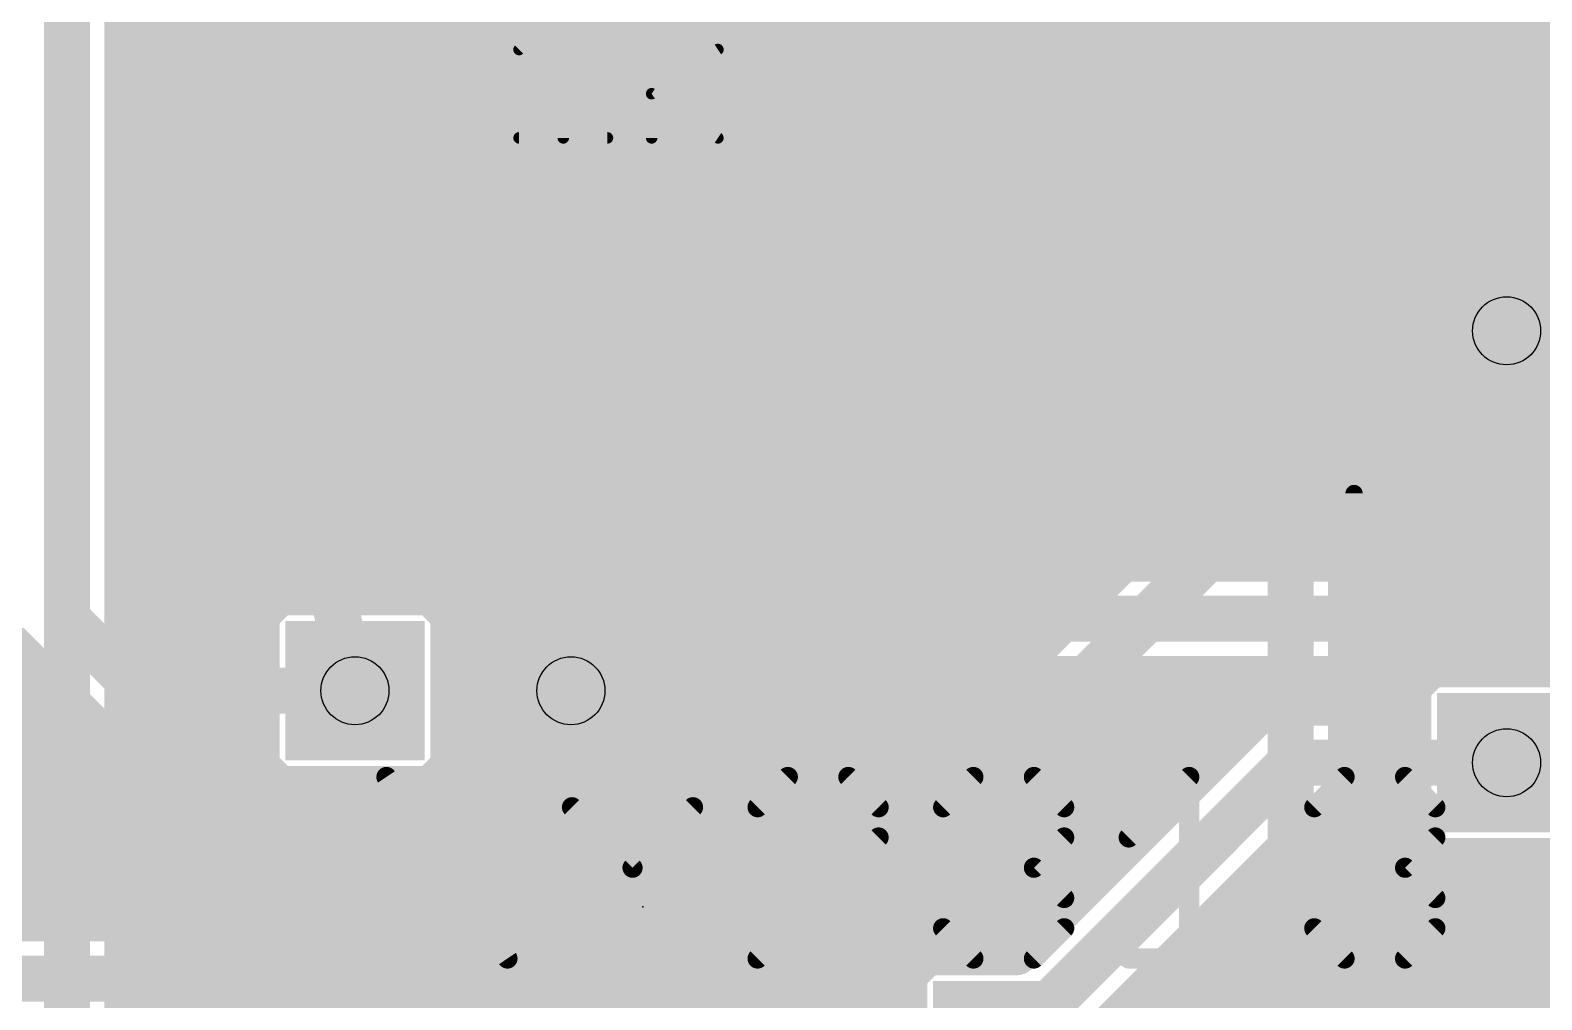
# Model space of a CAD drawing. Extents: x -4.6 to 54.3, y -4.7 to 51.3.
# Drawn here: x 6.03 to 19.36, y 15.05 to 23.61 of the extents above; entities that cross this region are included whole.
import ezdxf

# ---------------------------------------------------------------- set-up
doc = ezdxf.new("R2010")
doc.units = 0
for name, color, linetype in [('1', 22, 'CONTINUOUS'), ('16', 175, 'CONTINUOUS'), ('18', 82, 'CONTINUOUS'), ('21', 253, 'CONTINUOUS'), ('23', 7, 'CONTINUOUS'), ('27', 253, 'CONTINUOUS'), ('30', 253, 'CONTINUOUS'), ('31', 253, 'CONTINUOUS'), ('44', 253, 'CONTINUOUS')]:
    doc.layers.add(name, color=color, linetype=linetype)

# ---------------------------------------------------------------- blocks, each defined once
blk = doc.blocks.new('RECT')
blk.add_solid([(-0.5, -0.5), (0.5, -0.5), (-0.5, 0.5), (0.5, 0.5)])
blk = doc.blocks.new('SQUAREV')
blk.add_solid([(-0.5, -0.5), (0.5, -0.5), (-0.5, 0.5), (0.5, 0.5)])

msp = doc.modelspace()

# ---------------------------------------------------------------- linework, layer by layer
at = {"layer": '1', "const_width": 0.4064}
for points in [[(7.855, 25.87), (7.855, 20.9105)], [(8.655, 25.87), (8.655, 22.46)], [(6.985, 25.165), (6.985, 20.5105)], [(10.16, 25.165), (10.16, 22.225)], [(16.075, 22.5415), (13.8432, 24.7733)], [(11.665, 24.6), (11.665, 23.26)], [(12.465, 24.6), (12.465, 23.73)], [(13.265, 24.6), (15.875, 21.99)], [(10.795, 24.53), (10.795, 22.86)], [(6.35, 24.13), (6.35, 13.335)], [(14.8251, 22.1214), (13.1247, 23.8218)], [(13.2917, 23.8218), (15.3021, 21.8114)], [(12.465, 23.73), (14.605, 21.59)], [(13.3753, 23.5712), (13.5423, 23.5712)], [(15.0453, 23.5712), (20.8628, 23.5712)], [(16.9249, 23.3914), (16.6136, 23.0801)], [(19.9051, 23.3914), (16.9249, 23.3914)], [(11.665, 23.26), (13.335, 21.59)], [(13.7817, 23.1648), (13.9487, 23.1648)], [(15.4517, 23.1648), (16.6983, 23.1648)], [(16.6136, 23.0801), (16.075, 22.5415)], [(10.795, 22.86), (12.065, 21.59)], [(14.1881, 22.7584), (14.3551, 22.7584)], [(15.8581, 22.7584), (16.2919, 22.7584)], [(16.51, 22.225), (17.145, 22.86)], [(17.145, 22.86), (19.685, 22.86)], [(8.655, 22.46), (9.525, 21.59)], [(14.5945, 22.352), (14.7615, 22.352)], [(10.16, 22.225), (10.795, 21.59)], [(16.51, 19.05), (16.51, 22.225)], [(17.0414, 22.0049), (17.3651, 22.3286)], [(17.3651, 22.3286), (19.4649, 22.3286)], [(19.4649, 22.3286), (19.7886, 22.0049)], [(15.0029, 21.9436), (14.8251, 22.1214)], [(15.0009, 21.9456), (15.1679, 21.9456)], [(15.0457, 21.9436), (15.0029, 21.9436)], [(15.238, 21.7513), (15.0457, 21.9436)], [(15.875, 21.99), (15.875, 20.5105)], [(17.0414, 21.9182), (17.0414, 22.0049)], [(17.0414, 21.9456), (19.7886, 21.9456)], [(15.3021, 21.8114), (15.242, 21.7513)], [(17.5857, 21.9182), (17.0414, 21.9182)], [(17.778, 21.7259), (17.5857, 21.9182)], [(15.238, 19.2697), (15.238, 21.7513)], [(15.242, 21.7513), (15.242, 19.2697)], [(17.778, 19.2443), (17.778, 21.7259)], [(9.525, 21.59), (9.525, 20.5105)], [(10.795, 21.59), (10.795, 20.5105)], [(12.065, 21.59), (12.065, 20.5105)], [(13.335, 21.59), (13.335, 20.5105)], [(14.605, 21.59), (14.605, 20.5105)], [(15.238, 21.5392), (15.242, 21.5392)], [(17.778, 21.5392), (19.7886, 21.5392)], [(10.158, 19.2697), (10.158, 21.4755)], [(10.158, 21.4755), (10.162, 21.4715)], [(10.162, 21.4715), (10.162, 19.2697)], [(11.428, 19.2697), (11.428, 21.4755)], [(11.428, 21.4755), (11.432, 21.4715)], [(11.432, 21.4715), (11.432, 19.2697)], [(12.698, 19.2697), (12.698, 21.4755)], [(12.698, 21.4755), (12.702, 21.4715)], [(12.702, 21.4715), (12.702, 19.2697)], [(13.968, 19.2697), (13.968, 21.4755)], [(13.968, 21.4755), (13.972, 21.4715)], [(13.972, 21.4715), (13.972, 19.2697)], [(10.158, 21.1328), (10.162, 21.1328)], [(11.428, 21.1328), (11.432, 21.1328)], [(12.698, 21.1328), (12.702, 21.1328)], [(13.968, 21.1328), (13.972, 21.1328)], [(15.238, 21.1328), (15.242, 21.1328)], [(17.778, 21.1328), (19.7886, 21.1328)], [(7.855, 20.9105), (8.255, 20.5105)], [(10.158, 20.7264), (10.162, 20.7264)], [(11.428, 20.7264), (11.432, 20.7264)], [(12.698, 20.7264), (12.702, 20.7264)], [(13.968, 20.7264), (13.972, 20.7264)], [(15.238, 20.7264), (15.242, 20.7264)], [(17.778, 20.7264), (19.7886, 20.7264)], [(8.89, 17.78), (8.255, 20.5105)], [(17.145, 16.51), (17.145, 20.4851)], [(7.618, 19.2697), (7.618, 20.396)], [(7.618, 20.396), (7.622, 20.392)], [(7.622, 20.392), (7.622, 19.2697)], [(7.618, 20.32), (7.622, 20.32)], [(10.158, 20.32), (10.162, 20.32)], [(11.428, 20.32), (11.432, 20.32)], [(12.698, 20.32), (12.702, 20.32)], [(13.968, 20.32), (13.972, 20.32)], [(15.238, 20.32), (15.242, 20.32)], [(17.778, 20.32), (19.7886, 20.32)], [(7.618, 19.9136), (7.622, 19.9136)], [(10.158, 19.9136), (10.162, 19.9136)], [(11.428, 19.9136), (11.432, 19.9136)], [(12.698, 19.9136), (12.702, 19.9136)], [(13.968, 19.9136), (13.972, 19.9136)], [(15.238, 19.9136), (15.242, 19.9136)], [(17.778, 19.9136), (19.7886, 19.9136)], [(7.618, 19.5072), (7.622, 19.5072)], [(10.158, 19.5072), (10.162, 19.5072)], [(11.428, 19.5072), (11.432, 19.5072)], [(12.698, 19.5072), (12.702, 19.5072)], [(13.968, 19.5072), (13.972, 19.5072)], [(15.238, 19.5072), (15.242, 19.5072)], [(17.778, 19.5072), (19.7886, 19.5072)], [(7.4257, 19.0774), (7.618, 19.2697)], [(7.622, 19.2697), (7.8143, 19.0774)], [(9.9657, 19.0774), (10.158, 19.2697)], [(10.162, 19.2697), (10.3543, 19.0774)], [(11.2357, 19.0774), (11.428, 19.2697)], [(11.432, 19.2697), (11.6243, 19.0774)], [(12.5057, 19.0774), (12.698, 19.2697)], [(12.702, 19.2697), (12.8943, 19.0774)], [(13.7757, 19.0774), (13.968, 19.2697)], [(13.972, 19.2697), (14.1643, 19.0774)], [(15.0457, 19.0774), (15.238, 19.2697)], [(15.242, 19.2697), (15.4343, 19.0774)], [(17.6764, 19.1427), (17.778, 19.2443)], [(17.6764, 16.8384), (17.6764, 19.1427)], [(6.8814, 13.1149), (6.8814, 19.0774)], [(6.8814, 19.0774), (7.4257, 19.0774)], [(7.4491, 19.1008), (7.7909, 19.1008)], [(7.8143, 19.0774), (8.0427, 19.0774)], [(8.0427, 19.0774), (8.156, 18.5902)], [(9.2337, 18.6482), (9.1339, 19.0774)], [(9.1339, 19.0774), (9.9657, 19.0774)], [(9.9891, 19.1008), (10.3309, 19.1008)], [(10.3543, 19.0774), (11.2357, 19.0774)], [(11.2591, 19.1008), (11.6009, 19.1008)], [(11.6243, 19.0774), (12.5057, 19.0774)], [(12.5291, 19.1008), (12.8709, 19.1008)], [(15.7859, 19.0774), (12.8036, 16.0951)], [(12.8943, 19.0774), (13.7757, 19.0774)], [(13.335, 15.875), (16.51, 19.05)], [(13.7991, 19.1008), (14.1409, 19.1008)], [(14.1643, 19.0774), (15.0457, 19.0774)], [(15.0691, 19.1008), (15.4109, 19.1008)], [(15.4343, 19.0774), (15.7859, 19.0774)], [(17.6764, 19.1008), (20.1527, 19.1008)], [(6.8814, 18.6944), (8.1318, 18.6944)], [(9.2229, 18.6944), (15.4029, 18.6944)], [(9.5659, 18.6482), (9.2337, 18.6482)], [(9.7582, 18.4559), (9.5659, 18.6482)], [(17.6764, 18.6944), (20.5591, 18.6944)], [(8.156, 18.5902), (8.0218, 18.4559)], [(8.0218, 18.4559), (8.0218, 17.1041)], [(9.7582, 17.1041), (9.7582, 18.4559)], [(6.8814, 18.288), (8.0218, 18.288)], [(9.7582, 18.288), (14.9965, 18.288)], [(17.6764, 18.288), (20.9316, 18.288)], [(18.3741, 18.0132), (18.1818, 17.8209)], [(19.7259, 18.0132), (18.3741, 18.0132)], [(6.8814, 17.8816), (8.0218, 17.8816)], [(9.7582, 17.8816), (14.5901, 17.8816)], [(17.6764, 17.8816), (18.2425, 17.8816)], [(18.1818, 17.8209), (18.1818, 16.5857)], [(6.8814, 17.4752), (8.0218, 17.4752)], [(9.7582, 17.4752), (14.1837, 17.4752)], [(17.6764, 17.4752), (18.1818, 17.4752)], [(20.32, 16.51), (19.05, 17.145)], [(6.8814, 17.0688), (8.0571, 17.0688)], [(8.0218, 17.1041), (8.2141, 16.9118)], [(9.5659, 16.9118), (9.7582, 17.1041)], [(9.7229, 17.0688), (13.7773, 17.0688)], [(17.6764, 17.0688), (18.1818, 17.0688)], [(8.2141, 16.9118), (9.5659, 16.9118)], [(18.1818, 16.5857), (17.6764, 16.8384)], [(6.8814, 16.6624), (13.3709, 16.6624)], [(18.0284, 16.6624), (18.1818, 16.6624)], [(18.415, 15.875), (17.145, 16.51)], [(6.8814, 16.256), (12.9645, 16.256)], [(12.8036, 16.0951), (12.8036, 14.7755)], [(6.8814, 15.8496), (12.8036, 15.8496)], [(13.335, 11.2395), (13.335, 15.875)], [(26.67, 15.875), (18.415, 15.875)], [(6.8814, 15.4432), (12.8036, 15.4432)], [(16.51, 15.24), (15.875, 14.605)], [(24.13, 15.24), (16.51, 15.24)], [(6.8814, 15.0368), (12.8036, 15.0368)]]:
    msp.add_lwpolyline(points, dxfattribs=at)
at = {"layer": '1', "const_width": 0.2032}
for points in [[(12.5368, 23.8018, 1), (12.3932, 23.6582)], [(12.3634, 23.73, 1), (12.5666, 23.73)], [(13.3753, 23.6728, 1), (13.3753, 23.4696)], [(13.5423, 23.4696, 1), (13.5423, 23.6728)], [(15.0453, 23.6728, 1), (15.0453, 23.4696)], [(16.9249, 23.493, 1), (16.9249, 23.2898)], [(16.9967, 23.3196, 1), (16.853, 23.4632)], [(11.5634, 23.26, 1), (11.7666, 23.26)], [(11.7368, 23.3318, 1), (11.5932, 23.1882)], [(13.7817, 23.2664, 1), (13.7817, 23.0632)], [(13.9487, 23.0632, 1), (13.9487, 23.2664)], [(15.4517, 23.2664, 1), (15.4517, 23.0632)], [(16.6983, 23.0632, 1), (16.6983, 23.2664)], [(16.5418, 23.152, 1), (16.6854, 23.0083)], [(16.6854, 23.0083, 1), (16.5418, 23.152)], [(10.6934, 22.86, 1), (10.8966, 22.86)], [(10.8668, 22.9318, 1), (10.7232, 22.7882)], [(14.1881, 22.86, 1), (14.1881, 22.6568)], [(14.3551, 22.6568, 1), (14.3551, 22.86)], [(15.8581, 22.86, 1), (15.8581, 22.6568)], [(16.2919, 22.6568, 1), (16.2919, 22.86)], [(17.145, 22.9616, 1), (17.145, 22.7584)], [(17.2168, 22.7882, 1), (17.0732, 22.9318)], [(16.0032, 22.6134, 1), (16.1468, 22.4697)], [(16.0032, 22.4697, 1), (16.1468, 22.6134)], [(8.5534, 22.46, 1), (8.7566, 22.46)], [(8.7268, 22.5318, 1), (8.5832, 22.3882)], [(14.5945, 22.4536, 1), (14.5945, 22.2504)], [(14.7615, 22.2504, 1), (14.7615, 22.4536)], [(10.2318, 22.2968, 1), (10.0882, 22.1532)], [(16.6116, 22.225, 1), (16.4084, 22.225)], [(17.3651, 22.4302, 1), (17.3651, 22.227)], [(17.437, 22.2568, 1), (17.2933, 22.4004)], [(19.5367, 22.4004, 1), (19.393, 22.2568)], [(10.0584, 22.225, 1), (10.2616, 22.225)], [(14.897, 22.1932, 1), (14.7533, 22.0496)], [(14.7533, 22.0496, 1), (14.897, 22.1932)], [(16.4382, 22.2968, 1), (16.5818, 22.1532)], [(15.0009, 22.0472, 1), (15.0009, 21.844)], [(15.0029, 22.0452, 1), (15.0029, 21.842)], [(15.1176, 22.0154, 1), (14.9739, 21.8718)], [(15.0457, 21.842, 1), (15.0457, 22.0452)], [(15.1679, 21.844, 1), (15.1679, 22.0472)], [(15.9766, 21.99, 1), (15.7734, 21.99)], [(15.8032, 21.9182, 1), (15.9468, 22.0618)], [(17.143, 22.0049, 1), (16.9398, 22.0049)], [(16.9696, 22.0767, 1), (17.1132, 21.933)], [(17.0414, 22.0472, 1), (17.0414, 21.844)], [(14.9311, 21.8718, 1), (15.0748, 22.0154)], [(15.3739, 21.7396, 1), (15.2302, 21.8833)], [(17.0414, 22.0198, 1), (17.0414, 21.8166)], [(16.9398, 21.9182, 1), (17.143, 21.9182)], [(17.6576, 21.99, 1), (17.5139, 21.8464)], [(17.5857, 21.8166, 1), (17.5857, 22.0198)], [(15.3396, 21.7513, 1), (15.1364, 21.7513)], [(15.3436, 21.7513, 1), (15.1404, 21.7513)], [(15.1702, 21.8232, 1), (15.3138, 21.6795)], [(15.1662, 21.6795, 1), (15.3098, 21.8232)], [(15.2302, 21.7396, 1), (15.3739, 21.8833)], [(17.8796, 21.7259, 1), (17.6764, 21.7259)], [(17.7062, 21.6541, 1), (17.8498, 21.7978)], [(9.6266, 21.59, 1), (9.4234, 21.59)], [(9.4532, 21.5182, 1), (9.5968, 21.6618)], [(10.8966, 21.59, 1), (10.6934, 21.59)], [(10.7232, 21.5182, 1), (10.8668, 21.6618)], [(12.1666, 21.59, 1), (11.9634, 21.59)], [(11.9932, 21.5182, 1), (12.1368, 21.6618)], [(13.4366, 21.59, 1), (13.2334, 21.59)], [(13.2632, 21.5182, 1), (13.4068, 21.6618)], [(14.7066, 21.59, 1), (14.5034, 21.59)], [(14.5332, 21.5182, 1), (14.6768, 21.6618)], [(15.238, 21.6408, 1), (15.238, 21.4376)], [(15.242, 21.4376, 1), (15.242, 21.6408)], [(17.778, 21.6408, 1), (17.778, 21.4376)], [(10.2596, 21.4755, 1), (10.0564, 21.4755)], [(10.2298, 21.5473, 1), (10.0862, 21.4036)], [(10.2636, 21.4715, 1), (10.0604, 21.4715)], [(10.0902, 21.3996, 1), (10.2338, 21.5433)], [(11.5296, 21.4755, 1), (11.3264, 21.4755)], [(11.4998, 21.5473, 1), (11.3562, 21.4036)], [(11.5336, 21.4715, 1), (11.3304, 21.4715)], [(11.3602, 21.3996, 1), (11.5038, 21.5433)], [(12.7996, 21.4755, 1), (12.5964, 21.4755)], [(12.7699, 21.5473, 1), (12.6261, 21.4037)], [(12.8036, 21.4715, 1), (12.6004, 21.4715)], [(12.6301, 21.3997, 1), (12.7739, 21.5433)], [(14.0696, 21.4755, 1), (13.8664, 21.4755)], [(14.0399, 21.5473, 1), (13.8961, 21.4037)], [(14.0736, 21.4715, 1), (13.8704, 21.4715)], [(13.9001, 21.3997, 1), (14.0439, 21.5433)], [(10.158, 21.2344, 1), (10.158, 21.0312)], [(10.162, 21.0312, 1), (10.162, 21.2344)], [(11.428, 21.2344, 1), (11.428, 21.0312)], [(11.432, 21.0312, 1), (11.432, 21.2344)], [(12.698, 21.2344, 1), (12.698, 21.0312)], [(12.702, 21.0312, 1), (12.702, 21.2344)], [(13.968, 21.2344, 1), (13.968, 21.0312)], [(13.972, 21.0312, 1), (13.972, 21.2344)], [(15.238, 21.2344, 1), (15.238, 21.0312)], [(15.242, 21.0312, 1), (15.242, 21.2344)], [(17.778, 21.2344, 1), (17.778, 21.0312)], [(7.9268, 20.9823, 1), (7.7832, 20.8387)], [(7.7534, 20.9105, 1), (7.9566, 20.9105)], [(10.158, 20.828, 1), (10.158, 20.6248)], [(10.162, 20.6248, 1), (10.162, 20.828)], [(11.428, 20.828, 1), (11.428, 20.6248)], [(11.432, 20.6248, 1), (11.432, 20.828)], [(12.698, 20.828, 1), (12.698, 20.6248)], [(12.702, 20.6248, 1), (12.702, 20.828)], [(13.968, 20.828, 1), (13.968, 20.6248)], [(13.972, 20.6248, 1), (13.972, 20.828)], [(15.238, 20.828, 1), (15.238, 20.6248)], [(15.242, 20.6248, 1), (15.242, 20.828)], [(17.778, 20.828, 1), (17.778, 20.6248)], [(8.354, 20.5335, 1), (8.156, 20.4875)], [(8.1832, 20.4387, 1), (8.3268, 20.5823)], [(17.2466, 20.4851, 1), (17.0434, 20.4851)], [(6.8834, 20.5105, 1), (7.0866, 20.5105)], [(7.7196, 20.396, 1), (7.5164, 20.396)], [(7.6899, 20.4678, 1), (7.5461, 20.3242)], [(7.7236, 20.392, 1), (7.5204, 20.392)], [(7.5501, 20.3202, 1), (7.6939, 20.4638)], [(9.4234, 20.5105, 1), (9.6266, 20.5105)], [(10.6934, 20.5105, 1), (10.8966, 20.5105)], [(11.9634, 20.5105, 1), (12.1666, 20.5105)], [(13.2334, 20.5105, 1), (13.4366, 20.5105)], [(14.5034, 20.5105, 1), (14.7066, 20.5105)], [(15.7734, 20.5105, 1), (15.9766, 20.5105)], [(7.618, 20.4216, 1), (7.618, 20.2184)], [(7.622, 20.2184, 1), (7.622, 20.4216)], [(10.158, 20.4216, 1), (10.158, 20.2184)], [(10.162, 20.2184, 1), (10.162, 20.4216)], [(11.428, 20.4216, 1), (11.428, 20.2184)], [(11.432, 20.2184, 1), (11.432, 20.4216)], [(12.698, 20.4216, 1), (12.698, 20.2184)], [(12.702, 20.2184, 1), (12.702, 20.4216)], [(13.968, 20.4216, 1), (13.968, 20.2184)], [(13.972, 20.2184, 1), (13.972, 20.4216)], [(15.238, 20.4216, 1), (15.238, 20.2184)], [(15.242, 20.2184, 1), (15.242, 20.4216)], [(17.778, 20.4216, 1), (17.778, 20.2184)], [(7.618, 20.0152, 1), (7.618, 19.812)], [(7.622, 19.812, 1), (7.622, 20.0152)], [(10.158, 20.0152, 1), (10.158, 19.812)], [(10.162, 19.812, 1), (10.162, 20.0152)], [(11.428, 20.0152, 1), (11.428, 19.812)], [(11.432, 19.812, 1), (11.432, 20.0152)], [(12.698, 20.0152, 1), (12.698, 19.812)], [(12.702, 19.812, 1), (12.702, 20.0152)], [(13.968, 20.0152, 1), (13.968, 19.812)], [(13.972, 19.812, 1), (13.972, 20.0152)], [(15.238, 20.0152, 1), (15.238, 19.812)], [(15.242, 19.812, 1), (15.242, 20.0152)], [(17.778, 20.0152, 1), (17.778, 19.812)], [(7.618, 19.6088, 1), (7.618, 19.4056)], [(7.622, 19.4056, 1), (7.622, 19.6088)], [(10.158, 19.6088, 1), (10.158, 19.4056)], [(10.162, 19.4056, 1), (10.162, 19.6088)], [(11.428, 19.6088, 1), (11.428, 19.4056)], [(11.432, 19.4056, 1), (11.432, 19.6088)], [(12.698, 19.6088, 1), (12.698, 19.4056)], [(12.702, 19.4056, 1), (12.702, 19.6088)], [(13.968, 19.6088, 1), (13.968, 19.4056)], [(13.972, 19.4056, 1), (13.972, 19.6088)], [(15.238, 19.6088, 1), (15.238, 19.4056)], [(15.242, 19.4056, 1), (15.242, 19.6088)], [(17.778, 19.6088, 1), (17.778, 19.4056)], [(7.6938, 19.3415, 1), (7.5502, 19.1978)], [(7.6898, 19.1978, 1), (7.5462, 19.3415)], [(10.2338, 19.3415, 1), (10.0902, 19.1978)], [(10.2298, 19.1978, 1), (10.0862, 19.3415)], [(11.5038, 19.3415, 1), (11.3602, 19.1978)], [(11.4998, 19.1978, 1), (11.3562, 19.3415)], [(12.7738, 19.3415, 1), (12.6302, 19.1978)], [(12.7698, 19.1978, 1), (12.6262, 19.3415)], [(14.0438, 19.3415, 1), (13.9002, 19.1978)], [(14.0398, 19.1978, 1), (13.8962, 19.3415)], [(15.3138, 19.3415, 1), (15.1702, 19.1978)], [(15.3098, 19.1978, 1), (15.1662, 19.3415)], [(7.5164, 19.2697, 1), (7.7196, 19.2697)], [(7.5204, 19.2697, 1), (7.7236, 19.2697)], [(10.0564, 19.2697, 1), (10.2596, 19.2697)], [(10.0604, 19.2697, 1), (10.2636, 19.2697)], [(11.3264, 19.2697, 1), (11.5296, 19.2697)], [(11.3304, 19.2697, 1), (11.5336, 19.2697)], [(12.5964, 19.2697, 1), (12.7996, 19.2697)], [(12.6004, 19.2697, 1), (12.8036, 19.2697)], [(13.8664, 19.2697, 1), (14.0696, 19.2697)], [(13.8704, 19.2697, 1), (14.0736, 19.2697)], [(15.1364, 19.2697, 1), (15.3396, 19.2697)], [(15.1404, 19.2697, 1), (15.3436, 19.2697)], [(17.778, 19.1427, 1), (17.5748, 19.1427)], [(17.6764, 19.2443, 1), (17.8796, 19.2443)], [(17.8498, 19.1724, 1), (17.7062, 19.3161)], [(6.983, 19.0774, 1), (6.7798, 19.0774)], [(6.8814, 19.179, 1), (6.8814, 18.9758)], [(7.3539, 19.1492, 1), (7.4976, 19.0056)], [(7.4491, 19.2024, 1), (7.4491, 18.9992)], [(7.4257, 18.9758, 1), (7.4257, 19.179)], [(7.8143, 19.179, 1), (7.8143, 18.9758)], [(7.7424, 19.0056, 1), (7.8861, 19.1492)], [(7.7909, 18.9992, 1), (7.7909, 19.2024)], [(8.1417, 19.1004, 1), (7.9437, 19.0544)], [(8.0427, 18.9758, 1), (8.0427, 19.179)], [(9.2328, 19.1004, 1), (9.0349, 19.0544)], [(9.1339, 19.179, 1), (9.1339, 18.9758)], [(9.8939, 19.1492, 1), (10.0376, 19.0056)], [(9.9891, 19.2024, 1), (9.9891, 18.9992)], [(9.9657, 18.9758, 1), (9.9657, 19.179)], [(10.3543, 19.179, 1), (10.3543, 18.9758)], [(10.2824, 19.0056, 1), (10.4261, 19.1492)], [(10.3309, 18.9992, 1), (10.3309, 19.2024)], [(11.1639, 19.1492, 1), (11.3076, 19.0056)], [(11.2591, 19.2024, 1), (11.2591, 18.9992)], [(11.2357, 18.9758, 1), (11.2357, 19.179)], [(11.6243, 19.179, 1), (11.6243, 18.9758)], [(11.5524, 19.0056, 1), (11.6961, 19.1492)], [(11.6009, 18.9992, 1), (11.6009, 19.2024)], [(12.4339, 19.1492, 1), (12.5776, 19.0056)], [(12.5291, 19.2024, 1), (12.5291, 18.9992)], [(12.5057, 18.9758, 1), (12.5057, 19.179)], [(12.8943, 19.179, 1), (12.8943, 18.9758)], [(12.8224, 19.0056, 1), (12.9661, 19.1492)], [(12.8709, 18.9992, 1), (12.8709, 19.2024)], [(13.7039, 19.1492, 1), (13.8476, 19.0056)], [(13.7991, 19.2024, 1), (13.7991, 18.9992)], [(13.7757, 18.9758, 1), (13.7757, 19.179)], [(14.1643, 19.179, 1), (14.1643, 18.9758)], [(14.0924, 19.0056, 1), (14.2361, 19.1492)], [(14.1409, 18.9992, 1), (14.1409, 19.2024)], [(14.9739, 19.1492, 1), (15.1176, 19.0056)], [(15.0691, 19.2024, 1), (15.0691, 18.9992)], [(15.0457, 18.9758, 1), (15.0457, 19.179)], [(15.4343, 19.179, 1), (15.4343, 18.9758)], [(15.3624, 19.0056, 1), (15.5061, 19.1492)], [(15.4109, 18.9992, 1), (15.4109, 19.2024)], [(15.8577, 19.0056, 1), (15.714, 19.1492)], [(15.7859, 18.9758, 1), (15.7859, 19.179)], [(16.5818, 18.9782, 1), (16.4382, 19.1218)], [(17.6046, 19.2145, 1), (17.7482, 19.0708)], [(17.6764, 19.2024, 1), (17.6764, 18.9992)], [(16.4084, 19.05, 1), (16.6116, 19.05)], [(6.8814, 18.796, 1), (6.8814, 18.5928)], [(8.1318, 18.5928, 1), (8.1318, 18.796)], [(9.2229, 18.796, 1), (9.2229, 18.5928)], [(9.2337, 18.7498, 1), (9.2337, 18.5466)], [(9.6378, 18.72, 1), (9.4941, 18.5764)], [(9.5659, 18.5466, 1), (9.5659, 18.7498)], [(15.4029, 18.5928, 1), (15.4029, 18.796)], [(17.6764, 18.796, 1), (17.6764, 18.5928)], [(8.0571, 18.5671, 1), (8.255, 18.6132)], [(8.2279, 18.5183, 1), (8.0842, 18.662)], [(9.1347, 18.6252, 1), (9.3326, 18.6712)], [(8.1234, 18.4559, 1), (7.9202, 18.4559)], [(7.95, 18.5278, 1), (8.0936, 18.3841)], [(9.8598, 18.4559, 1), (9.6566, 18.4559)], [(9.6864, 18.3841, 1), (9.83, 18.5278)], [(6.8814, 18.3896, 1), (6.8814, 18.1864)], [(8.0218, 18.1864, 1), (8.0218, 18.3896)], [(9.7582, 18.3896, 1), (9.7582, 18.1864)], [(14.9965, 18.1864, 1), (14.9965, 18.3896)], [(17.6764, 18.3896, 1), (17.6764, 18.1864)], [(18.3741, 18.1148, 1), (18.3741, 17.9116)], [(18.4459, 17.9414, 1), (18.3022, 18.085)], [(6.8814, 17.9832, 1), (6.8814, 17.78)], [(8.0218, 17.78, 1), (8.0218, 17.9832)], [(9.7582, 17.9832, 1), (9.7582, 17.78)], [(14.5901, 17.78, 1), (14.5901, 17.9832)], [(17.6764, 17.9832, 1), (17.6764, 17.78)], [(18.2834, 17.8209, 1), (18.0802, 17.8209)], [(18.2425, 17.78, 1), (18.2425, 17.9832)], [(8.791, 17.757, 1), (8.989, 17.803)], [(18.11, 17.8928, 1), (18.2536, 17.7491)], [(6.8814, 17.5768, 1), (6.8814, 17.3736)], [(8.0218, 17.3736, 1), (8.0218, 17.5768)], [(9.7582, 17.5768, 1), (9.7582, 17.3736)], [(14.1837, 17.3736, 1), (14.1837, 17.5768)], [(17.6764, 17.5768, 1), (17.6764, 17.3736)], [(18.1818, 17.3736, 1), (18.1818, 17.5768)], [(19.0954, 17.2359, 1), (19.0046, 17.0541)], [(6.8814, 17.1704, 1), (6.8814, 16.9672)], [(8.0936, 17.1759, 1), (7.95, 17.0322)], [(7.9202, 17.1041, 1), (8.1234, 17.1041)], [(8.0571, 16.9672, 1), (8.0571, 17.1704)], [(9.7229, 17.1704, 1), (9.7229, 16.9672)], [(9.6566, 17.1041, 1), (9.8598, 17.1041)], [(9.83, 17.0322, 1), (9.6864, 17.1759)], [(13.7773, 16.9672, 1), (13.7773, 17.1704)], [(17.6764, 17.1704, 1), (17.6764, 16.9672)], [(18.1818, 16.9672, 1), (18.1818, 17.1704)], [(8.2141, 17.0134, 1), (8.2141, 16.8102)], [(8.1422, 16.84, 1), (8.2859, 16.9836)], [(9.4941, 16.9836, 1), (9.6378, 16.84)], [(9.5659, 16.8102, 1), (9.5659, 17.0134)], [(17.7218, 16.9293, 1), (17.631, 16.7475)], [(17.5748, 16.8384, 1), (17.778, 16.8384)], [(6.8814, 16.764, 1), (6.8814, 16.5608)], [(13.3709, 16.5608, 1), (13.3709, 16.764)], [(18.0284, 16.764, 1), (18.0284, 16.5608)], [(18.1818, 16.5608, 1), (18.1818, 16.764)], [(17.1904, 16.6009, 1), (17.0996, 16.4191)], [(18.0802, 16.5857, 1), (18.2834, 16.5857)], [(18.1364, 16.4948, 1), (18.2272, 16.6766)], [(17.0434, 16.51, 1), (17.2466, 16.51)], [(6.8814, 16.3576, 1), (6.8814, 16.1544)], [(12.9645, 16.1544, 1), (12.9645, 16.3576)], [(12.9052, 16.0951, 1), (12.702, 16.0951)], [(12.7318, 16.167, 1), (12.8754, 16.0233)], [(6.8814, 15.9512, 1), (6.8814, 15.748)], [(12.8036, 15.748, 1), (12.8036, 15.9512)], [(13.4366, 15.875, 1), (13.2334, 15.875)], [(13.2632, 15.9468, 1), (13.4068, 15.8032)], [(18.415, 15.9766, 1), (18.415, 15.7734)], [(18.3696, 15.7841, 1), (18.4604, 15.9659)], [(6.8814, 15.5448, 1), (6.8814, 15.3416)], [(12.8036, 15.3416, 1), (12.8036, 15.5448)], [(16.51, 15.3416, 1), (16.51, 15.1384)], [(16.5818, 15.1682, 1), (16.4382, 15.3118)], [(6.8814, 15.1384, 1), (6.8814, 14.9352)], [(12.8036, 14.9352, 1), (12.8036, 15.1384)]]:
    msp.add_lwpolyline(points, format="xyb", dxfattribs=at)
at = {"layer": '16', "const_width": 0.4064}
for points in [[(6.35, 36.195), (6.35, 18.415)], [(6.8814, 18.6351), (6.8814, 35.3268)], [(6.8814, 23.5712), (36.2986, 23.5712)], [(6.8814, 23.1648), (36.2986, 23.1648)], [(6.8814, 22.7584), (36.2986, 22.7584)], [(6.8814, 22.352), (36.2986, 22.352)], [(6.8814, 21.9456), (36.2986, 21.9456)], [(6.8814, 21.5392), (20.7218, 21.5392)], [(6.8814, 21.1328), (20.7218, 21.1328)], [(6.8814, 20.7264), (20.7218, 20.7264)], [(6.8814, 20.32), (20.7218, 20.32)], [(6.8814, 19.9136), (21.8799, 19.9136)], [(6.8814, 19.5072), (32.7868, 19.5072)], [(6.8814, 19.1008), (32.7868, 19.1008)], [(13.7499, 18.9464), (13.4386, 18.6351)], [(32.8495, 18.9464), (13.7499, 18.9464)], [(6.8814, 18.6944), (13.4979, 18.6944)], [(7.2051, 18.3114), (6.8814, 18.6351)], [(8.2141, 18.6482), (8.0218, 18.4559)], [(9.5659, 18.6482), (8.2141, 18.6482)], [(9.7582, 18.4559), (9.5659, 18.6482)], [(13.4386, 18.6351), (10.5749, 15.7714)], [(6.35, 18.415), (6.985, 17.78)], [(8.0218, 18.4559), (8.0218, 18.3114)], [(9.7582, 17.1041), (9.7582, 18.4559)], [(10.795, 15.24), (13.97, 18.415)], [(13.97, 18.415), (37.465, 18.415)], [(8.0218, 18.3114), (7.2051, 18.3114)], [(9.7582, 18.288), (13.0915, 18.288)], [(5.8186, 18.1949), (6.4536, 17.5599)], [(3.7064, 17.8816), (6.1319, 17.8816)], [(9.7582, 17.8816), (12.6851, 17.8816)], [(11.0151, 14.7086), (14.1901, 17.8836)], [(14.1881, 17.8816), (18.2425, 17.8816)], [(14.1901, 17.8836), (18.2445, 17.8836)], [(18.2445, 17.8836), (18.1818, 17.8209)], [(18.1818, 17.8209), (18.1818, 17.6764)], [(6.985, 17.78), (8.89, 17.78)], [(16.9249, 17.6764), (14.7217, 15.4732)], [(18.1818, 17.6764), (16.9249, 17.6764)], [(6.4536, 17.5599), (6.7649, 17.2486)], [(3.7064, 17.4752), (6.5383, 17.4752)], [(9.7582, 17.4752), (12.2787, 17.4752)], [(13.7817, 17.4752), (16.7237, 17.4752)], [(6.7649, 17.2486), (8.0218, 17.2486)], [(8.0218, 17.2486), (8.0218, 17.1041)], [(17.145, 17.145), (14.605, 14.605)], [(19.05, 17.145), (17.145, 17.145)], [(3.7064, 17.0688), (8.0571, 17.0688)], [(8.0218, 17.1041), (8.2141, 16.9118)], [(9.5659, 16.9118), (9.7582, 17.1041)], [(9.7229, 17.0688), (11.8723, 17.0688)], [(13.3753, 17.0688), (16.3173, 17.0688)], [(8.2141, 16.9118), (9.5659, 16.9118)], [(3.7741, 16.6624), (11.4659, 16.6624)], [(12.9689, 16.6624), (15.9109, 16.6624)], [(15.4732, 14.7217), (17.3651, 16.6136)], [(17.3651, 16.6136), (18.1818, 16.6136)], [(18.1818, 16.6136), (18.1818, 16.4691)], [(18.1818, 16.4691), (18.3741, 16.2768)], [(4.1805, 16.256), (11.0595, 16.256)], [(12.5625, 16.256), (15.5045, 16.256)], [(17.0075, 16.256), (40.7436, 16.256)], [(18.3741, 16.2768), (19.7259, 16.2768)], [(4.5869, 15.8496), (10.6531, 15.8496)], [(12.1561, 15.8496), (15.0981, 15.8496)], [(16.6011, 15.8496), (40.7436, 15.8496)], [(10.5749, 15.7714), (4.6651, 15.7714)], [(11.7497, 15.4432), (13.8991, 15.4432)], [(13.9291, 15.4732), (13.7368, 15.2809)], [(14.7217, 15.4732), (13.9291, 15.4732)], [(16.1947, 15.4432), (40.7436, 15.4432)], [(13.7368, 15.2809), (13.7368, 13.9291)], [(4.445, 15.24), (10.795, 15.24)], [(11.3433, 15.0368), (13.7368, 15.0368)], [(15.7883, 15.0368), (40.7436, 15.0368)]]:
    msp.add_lwpolyline(points, dxfattribs=at)
at = {"layer": '16', "const_width": 0.2032}
for points in [[(6.8814, 23.6728, 1), (6.8814, 23.4696)], [(6.8814, 23.2664, 1), (6.8814, 23.0632)], [(6.8814, 22.86, 1), (6.8814, 22.6568)], [(6.8814, 22.4536, 1), (6.8814, 22.2504)], [(6.8814, 22.0472, 1), (6.8814, 21.844)], [(6.8814, 21.6408, 1), (6.8814, 21.4376)], [(6.8814, 21.2344, 1), (6.8814, 21.0312)], [(6.8814, 20.828, 1), (6.8814, 20.6248)], [(6.8814, 20.4216, 1), (6.8814, 20.2184)], [(6.8814, 20.0152, 1), (6.8814, 19.812)], [(6.8814, 19.6088, 1), (6.8814, 19.4056)], [(6.8814, 19.2024, 1), (6.8814, 18.9992)], [(13.7499, 19.048, 1), (13.7499, 18.8448)], [(13.8217, 18.8746, 1), (13.678, 19.0182)], [(6.8814, 18.796, 1), (6.8814, 18.5928)], [(6.9532, 18.707, 1), (6.8096, 18.5633)], [(8.2141, 18.7498, 1), (8.2141, 18.5466)], [(8.2859, 18.5764, 1), (8.1422, 18.72)], [(9.6378, 18.72, 1), (9.4941, 18.5764)], [(9.5659, 18.5466, 1), (9.5659, 18.7498)], [(13.3668, 18.707, 1), (13.5104, 18.5633)], [(13.5104, 18.5633, 1), (13.3668, 18.707)], [(13.4979, 18.5928, 1), (13.4979, 18.796)], [(6.7798, 18.6351, 1), (6.983, 18.6351)], [(6.4218, 18.4868, 1), (6.2782, 18.3432)], [(8.1234, 18.4559, 1), (7.9202, 18.4559)], [(7.95, 18.5278, 1), (8.0936, 18.3841)], [(9.8598, 18.4559, 1), (9.6566, 18.4559)], [(9.6864, 18.3841, 1), (9.83, 18.5278)], [(13.97, 18.5166, 1), (13.97, 18.3134)], [(14.0418, 18.3432, 1), (13.8982, 18.4868)], [(6.2484, 18.415, 1), (6.4516, 18.415)], [(7.2051, 18.413, 1), (7.2051, 18.2098)], [(7.1333, 18.2396, 1), (7.277, 18.3832)], [(7.9202, 18.3114, 1), (8.1234, 18.3114)], [(8.0218, 18.2098, 1), (8.0218, 18.413)], [(9.7582, 18.3896, 1), (9.7582, 18.1864)], [(13.0915, 18.1864, 1), (13.0915, 18.3896)], [(6.1319, 17.78, 1), (6.1319, 17.9832)], [(9.7582, 17.9832, 1), (9.7582, 17.78)], [(12.6851, 17.78, 1), (12.6851, 17.9832)], [(14.1881, 17.9832, 1), (14.1881, 17.78)], [(14.1901, 17.9852, 1), (14.1901, 17.782)], [(14.262, 17.8118, 1), (14.1183, 17.9554)], [(18.2834, 17.8209, 1), (18.0802, 17.8209)], [(18.3163, 17.8118, 1), (18.1726, 17.9554)], [(18.2425, 17.78, 1), (18.2425, 17.9832)], [(18.2445, 17.782, 1), (18.2445, 17.9852)], [(6.985, 17.8816, 1), (6.985, 17.6784)], [(6.9132, 17.7082, 1), (7.0568, 17.8518)], [(8.89, 17.6784, 1), (8.89, 17.8816)], [(16.9249, 17.778, 1), (16.9249, 17.5748)], [(16.9967, 17.6046, 1), (16.853, 17.7482)], [(18.11, 17.8928, 1), (18.2536, 17.7491)], [(18.1818, 17.5748, 1), (18.1818, 17.778)], [(6.5254, 17.6317, 1), (6.3818, 17.488)], [(18.0802, 17.6764, 1), (18.2834, 17.6764)], [(6.3818, 17.488, 1), (6.5254, 17.6317)], [(6.5383, 17.3736, 1), (6.5383, 17.5768)], [(9.7582, 17.5768, 1), (9.7582, 17.3736)], [(12.2787, 17.3736, 1), (12.2787, 17.5768)], [(13.7817, 17.5768, 1), (13.7817, 17.3736)], [(16.7237, 17.3736, 1), (16.7237, 17.5768)], [(6.7649, 17.3502, 1), (6.7649, 17.147)], [(6.693, 17.1768, 1), (6.8367, 17.3204)], [(8.1234, 17.2486, 1), (7.9202, 17.2486)], [(8.0218, 17.147, 1), (8.0218, 17.3502)], [(17.145, 17.2466, 1), (17.145, 17.0434)], [(17.2168, 17.0732, 1), (17.0732, 17.2168)], [(19.05, 17.0434, 1), (19.05, 17.2466)], [(8.0936, 17.1759, 1), (7.95, 17.0322)], [(7.9202, 17.1041, 1), (8.1234, 17.1041)], [(8.0571, 16.9672, 1), (8.0571, 17.1704)], [(9.7229, 17.1704, 1), (9.7229, 16.9672)], [(9.6566, 17.1041, 1), (9.8598, 17.1041)], [(9.83, 17.0322, 1), (9.6864, 17.1759)], [(11.8723, 16.9672, 1), (11.8723, 17.1704)], [(13.3753, 17.1704, 1), (13.3753, 16.9672)], [(16.3173, 16.9672, 1), (16.3173, 17.1704)], [(8.2141, 17.0134, 1), (8.2141, 16.8102)], [(8.1422, 16.84, 1), (8.2859, 16.9836)], [(9.4941, 16.9836, 1), (9.6378, 16.84)], [(9.5659, 16.8102, 1), (9.5659, 17.0134)], [(11.4659, 16.5608, 1), (11.4659, 16.764)], [(12.9689, 16.764, 1), (12.9689, 16.5608)], [(15.9109, 16.5608, 1), (15.9109, 16.764)], [(17.3651, 16.7152, 1), (17.3651, 16.512)], [(17.437, 16.5418, 1), (17.2933, 16.6854)], [(18.2834, 16.6136, 1), (18.0802, 16.6136)], [(18.1818, 16.512, 1), (18.1818, 16.7152)], [(18.2536, 16.5409, 1), (18.11, 16.3972)], [(18.0802, 16.4691, 1), (18.2834, 16.4691)], [(11.0595, 16.1544, 1), (11.0595, 16.3576)], [(12.5625, 16.3576, 1), (12.5625, 16.1544)], [(15.5045, 16.1544, 1), (15.5045, 16.3576)], [(17.0075, 16.3576, 1), (17.0075, 16.1544)], [(18.3741, 16.3784, 1), (18.3741, 16.1752)], [(18.3022, 16.205, 1), (18.4459, 16.3486)], [(10.6531, 15.748, 1), (10.6531, 15.9512)], [(12.1561, 15.9512, 1), (12.1561, 15.748)], [(15.0981, 15.748, 1), (15.0981, 15.9512)], [(16.6011, 15.9512, 1), (16.6011, 15.748)], [(10.503, 15.8432, 1), (10.6467, 15.6996)], [(10.5749, 15.6698, 1), (10.5749, 15.873)], [(11.7497, 15.5448, 1), (11.7497, 15.3416)], [(13.9291, 15.5748, 1), (13.9291, 15.3716)], [(14.0009, 15.4014, 1), (13.8572, 15.545)], [(13.8991, 15.3416, 1), (13.8991, 15.5448)], [(14.6498, 15.545, 1), (14.7935, 15.4014)], [(14.7217, 15.3716, 1), (14.7217, 15.5748)], [(16.1947, 15.5448, 1), (16.1947, 15.3416)], [(13.8384, 15.2809, 1), (13.6352, 15.2809)], [(10.7232, 15.3118, 1), (10.8668, 15.1682)], [(10.795, 15.1384, 1), (10.795, 15.3416)], [(13.665, 15.3528, 1), (13.8086, 15.2091)], [(11.3433, 15.1384, 1), (11.3433, 14.9352)], [(13.7368, 14.9352, 1), (13.7368, 15.1384)], [(15.7883, 15.1384, 1), (15.7883, 14.9352)]]:
    msp.add_lwpolyline(points, format="xyb", dxfattribs=at)
at = {"layer": '21', "const_width": 0.1524}
msp.add_lwpolyline([(17.704, 12.179), (17.704, 19.52)], dxfattribs=at)
at = {"layer": '21', "const_width": 0.0762}
msp.add_lwpolyline([(17.7421, 19.52, 1), (17.6659, 19.52)], format="xyb", dxfattribs=at)
at = {"layer": '23'}
msp.add_point((11.43, 15.875), dxfattribs=at)
at = {"layer": '27'}
for points, const_width in [([(10.3378, 23.4364), (10.7276, 23.8262)], 0.1016), ([(10.7276, 23.8262), (10.7276, 22.6568)], 0.1016), ([(11.5072, 22.6568), (11.5072, 23.8262)], 0.1016), ([(11.5072, 23.0466), (12.0919, 23.4364)], 0.1016), ([(12.0919, 22.6568), (11.5072, 23.0466)], 0.1016), ([(10.3378, 22.6568), (11.1174, 22.6568)], 0.1016), ([(6.4389, 17.0194), (7.5066, 17.0194)], 0.1778), ([(6.9728, 15.4178), (6.9728, 17.0194)], 0.1778), ([(8.0761, 17.0194), (8.6099, 17.0194)], 0.1778), ([(8.343, 15.4178), (8.343, 17.0194)], 0.1778), ([(9.1675, 15.4178), (9.1675, 17.0194)], 0.1778), ([(9.1675, 17.0194), (10.2352, 15.4178)], 0.1778), ([(10.2352, 15.4178), (10.2352, 17.0194)], 0.1778), ([(10.8047, 17.0194), (10.8047, 16.7524)], 0.1778), ([(11.8724, 16.7524), (11.8724, 17.0194)], 0.1778), ([(12.7087, 17.0194), (12.4418, 16.7524)], 0.1778), ([(13.2426, 17.0194), (12.7087, 17.0194)], 0.1778), ([(13.5095, 16.7524), (13.2426, 17.0194)], 0.1778), ([(14.079, 16.7524), (14.3459, 17.0194)], 0.1778), ([(14.3459, 17.0194), (14.8797, 17.0194)], 0.1778), ([(14.8797, 17.0194), (15.1467, 16.7524)], 0.1778), ([(15.7161, 16.4855), (16.25, 17.0194)], 0.1778), ([(16.25, 17.0194), (16.25, 15.4178)], 0.1778), ([(17.3533, 16.7524), (17.6202, 17.0194)], 0.1778), ([(17.6202, 17.0194), (18.1541, 17.0194)], 0.1778), ([(18.1541, 17.0194), (18.421, 16.7524)], 0.1778), ([(10.8047, 16.7524), (11.3385, 16.2186)], 0.1778), ([(11.3385, 16.2186), (11.8724, 16.7524)], 0.1778), ([(13.5095, 16.4855), (13.5095, 16.7524)], 0.1778), ([(15.1467, 16.7524), (15.1467, 16.4855)], 0.1778), ([(18.421, 16.7524), (18.421, 16.4855)], 0.1778), ([(12.4418, 15.4178), (13.5095, 16.4855)], 0.1778), ([(15.1467, 16.4855), (14.8797, 16.2186)], 0.1778), ([(18.421, 16.4855), (18.1541, 16.2186)], 0.1778), ([(11.3385, 16.2186), (11.3385, 15.4178)], 0.1778), ([(14.8797, 16.2186), (14.6128, 16.2186)], 0.1778), ([(14.8797, 16.2186), (15.1467, 15.9517)], 0.1778), ([(18.1541, 16.2186), (17.8871, 16.2186)], 0.1778), ([(18.1541, 16.2186), (18.421, 15.9517)], 0.1778), ([(15.1467, 15.9517), (15.1467, 15.6847)], 0.1778), ([(18.421, 15.9517), (18.421, 15.6847)], 0.1778), ([(14.3459, 15.4178), (14.079, 15.6847)], 0.1778), ([(15.1467, 15.6847), (14.8797, 15.4178)], 0.1778), ([(17.6202, 15.4178), (17.3533, 15.6847)], 0.1778), ([(18.421, 15.6847), (18.1541, 15.4178)], 0.1778), ([(8.0761, 15.4178), (8.6099, 15.4178)], 0.1778), ([(13.5095, 15.4178), (12.4418, 15.4178)], 0.1778), ([(14.8797, 15.4178), (14.3459, 15.4178)], 0.1778), ([(15.7161, 15.4178), (16.7838, 15.4178)], 0.1778), ([(18.1541, 15.4178), (17.6202, 15.4178)], 0.1778)]:
    msp.add_lwpolyline(points, dxfattribs=dict(at, const_width=const_width))
for points, const_width in [([(10.3198, 23.4544, 1), (10.3558, 23.4184)], 0.0508), ([(12.106, 23.4153, 1), (12.0778, 23.4575)], 0.0508), ([(11.5213, 23.0677, 1), (11.4931, 23.0255)], 0.0508), ([(11.4931, 23.0677, 1), (11.5213, 23.0255)], 0.0508), ([(10.3378, 22.6822, 1), (10.3378, 22.6314)], 0.0508), ([(10.7022, 22.6568, 1), (10.753, 22.6568)], 0.0508), ([(11.1174, 22.6314, 1), (11.1174, 22.6822)], 0.0508), ([(11.4818, 22.6568, 1), (11.5326, 22.6568)], 0.0508), ([(12.0778, 22.6357, 1), (12.106, 22.6779)], 0.0508), ([(6.4389, 17.0638, 1), (6.4389, 16.9749)], 0.0889), ([(7.0172, 17.0194, 1), (6.9283, 17.0194)], 0.0889), ([(7.5066, 16.9749, 1), (7.5066, 17.0638)], 0.0889), ([(8.0761, 17.0638, 1), (8.0761, 16.9749)], 0.0889), ([(8.3874, 17.0194, 1), (8.2985, 17.0194)], 0.0889), ([(8.6099, 16.9749, 1), (8.6099, 17.0638)], 0.0889), ([(9.2119, 17.0194, 1), (9.123, 17.0194)], 0.0889), ([(9.2045, 17.044, 1), (9.1305, 16.9947)], 0.0889), ([(10.2797, 17.0194, 1), (10.1908, 17.0194)], 0.0889), ([(10.8491, 17.0194, 1), (10.7602, 17.0194)], 0.0889), ([(11.9168, 17.0194, 1), (11.8279, 17.0194)], 0.0889), ([(12.7087, 17.0638, 1), (12.7087, 16.9749)], 0.0889), ([(12.7402, 16.9879, 1), (12.6773, 17.0508)], 0.0889), ([(13.274, 17.0508, 1), (13.2112, 16.9879)], 0.0889), ([(13.2426, 16.9749, 1), (13.2426, 17.0638)], 0.0889), ([(14.3459, 17.0638, 1), (14.3459, 16.9749)], 0.0889), ([(14.3773, 16.9879, 1), (14.3145, 17.0508)], 0.0889), ([(14.9112, 17.0508, 1), (14.8483, 16.9879)], 0.0889), ([(14.8797, 16.9749, 1), (14.8797, 17.0638)], 0.0889), ([(16.2944, 17.0194, 1), (16.2055, 17.0194)], 0.0889), ([(16.2814, 16.9879, 1), (16.2185, 17.0508)], 0.0889), ([(17.6202, 17.0638, 1), (17.6202, 16.9749)], 0.0889), ([(17.6516, 16.9879, 1), (17.5888, 17.0508)], 0.0889), ([(18.1855, 17.0508, 1), (18.1226, 16.9879)], 0.0889), ([(18.1541, 16.9749, 1), (18.1541, 17.0638)], 0.0889), ([(10.8361, 16.7839, 1), (10.7732, 16.721)], 0.0889), ([(11.9038, 16.721, 1), (11.8409, 16.7839)], 0.0889), ([(12.4104, 16.7839, 1), (12.4732, 16.721)], 0.0889), ([(13.554, 16.7524, 1), (13.4651, 16.7524)], 0.0889), ([(13.4781, 16.721, 1), (13.5409, 16.7839)], 0.0889), ([(14.0475, 16.7839, 1), (14.1104, 16.721)], 0.0889), ([(15.1911, 16.7524, 1), (15.1022, 16.7524)], 0.0889), ([(15.1152, 16.721, 1), (15.1781, 16.7839)], 0.0889), ([(17.3218, 16.7839, 1), (17.3847, 16.721)], 0.0889), ([(18.4654, 16.7524, 1), (18.3765, 16.7524)], 0.0889), ([(18.3896, 16.721, 1), (18.4524, 16.7839)], 0.0889), ([(10.7602, 16.7524, 1), (10.8491, 16.7524)], 0.0889), ([(11.8279, 16.7524, 1), (11.9168, 16.7524)], 0.0889), ([(13.5409, 16.4541, 1), (13.4781, 16.5169)], 0.0889), ([(15.1781, 16.4541, 1), (15.1152, 16.5169)], 0.0889), ([(15.6847, 16.5169, 1), (15.7475, 16.4541)], 0.0889), ([(18.4524, 16.4541, 1), (18.3896, 16.5169)], 0.0889), ([(13.4651, 16.4855, 1), (13.554, 16.4855)], 0.0889), ([(15.1022, 16.4855, 1), (15.1911, 16.4855)], 0.0889), ([(18.3765, 16.4855, 1), (18.4654, 16.4855)], 0.0889), ([(11.3071, 16.25, 1), (11.3699, 16.1872)], 0.0889), ([(11.383, 16.2186, 1), (11.2941, 16.2186)], 0.0889), ([(11.3071, 16.1872, 1), (11.3699, 16.25)], 0.0889), ([(14.6128, 16.263, 1), (14.6128, 16.1741)], 0.0889), ([(14.9112, 16.25, 1), (14.8483, 16.1872)], 0.0889), ([(14.8483, 16.25, 1), (14.9112, 16.1872)], 0.0889), ([(14.8797, 16.1741, 1), (14.8797, 16.263)], 0.0889), ([(17.8871, 16.263, 1), (17.8871, 16.1741)], 0.0889), ([(18.1855, 16.25, 1), (18.1226, 16.1872)], 0.0889), ([(18.1226, 16.25, 1), (18.1855, 16.1872)], 0.0889), ([(18.1541, 16.1741, 1), (18.1541, 16.263)], 0.0889), ([(15.1911, 15.9517, 1), (15.1022, 15.9517)], 0.0889), ([(15.1152, 15.9202, 1), (15.1781, 15.9831)], 0.0889), ([(18.4654, 15.9517, 1), (18.3765, 15.9517)], 0.0889), ([(18.3896, 15.9202, 1), (18.4524, 15.9831)], 0.0889), ([(14.1104, 15.7162, 1), (14.0475, 15.6533)], 0.0889), ([(15.1781, 15.6533, 1), (15.1152, 15.7162)], 0.0889), ([(17.3847, 15.7162, 1), (17.3218, 15.6533)], 0.0889), ([(18.4524, 15.6533, 1), (18.3896, 15.7162)], 0.0889), ([(15.1022, 15.6847, 1), (15.1911, 15.6847)], 0.0889), ([(18.3765, 15.6847, 1), (18.4654, 15.6847)], 0.0889), ([(8.0761, 15.4623, 1), (8.0761, 15.3734)], 0.0889), ([(8.6099, 15.3734, 1), (8.6099, 15.4623)], 0.0889), ([(10.1982, 15.3931, 1), (10.2722, 15.4425)], 0.0889), ([(12.4418, 15.4623, 1), (12.4418, 15.3734)], 0.0889), ([(12.4104, 15.4492, 1), (12.4732, 15.3864)], 0.0889), ([(13.5095, 15.3734, 1), (13.5095, 15.4623)], 0.0889), ([(14.3459, 15.4623, 1), (14.3459, 15.3734)], 0.0889), ([(14.3145, 15.3864, 1), (14.3773, 15.4492)], 0.0889), ([(14.8483, 15.4492, 1), (14.9112, 15.3864)], 0.0889), ([(14.8797, 15.3734, 1), (14.8797, 15.4623)], 0.0889), ([(15.7161, 15.4623, 1), (15.7161, 15.3734)], 0.0889), ([(16.7838, 15.3734, 1), (16.7838, 15.4623)], 0.0889), ([(17.6202, 15.4623, 1), (17.6202, 15.3734)], 0.0889), ([(17.5888, 15.3864, 1), (17.6516, 15.4492)], 0.0889), ([(18.1226, 15.4492, 1), (18.1855, 15.3864)], 0.0889), ([(18.1541, 15.3734, 1), (18.1541, 15.4623)], 0.0889), ([(6.9283, 15.4178, 1), (7.0172, 15.4178)], 0.0889), ([(8.2985, 15.4178, 1), (8.3874, 15.4178)], 0.0889), ([(9.123, 15.4178, 1), (9.2119, 15.4178)], 0.0889), ([(10.1908, 15.4178, 1), (10.2797, 15.4178)], 0.0889), ([(11.2941, 15.4178, 1), (11.383, 15.4178)], 0.0889), ([(16.2055, 15.4178, 1), (16.2944, 15.4178)], 0.0889)]:
    msp.add_lwpolyline(points, format="xyb", dxfattribs=dict(at, const_width=const_width))
at = {"layer": '44'}
for centre in [(19.05, 20.955), (8.89, 17.78), (10.795, 17.78), (19.05, 17.145)]:
    msp.add_circle(centre, 0.3, dxfattribs=at)

# ---------------------------------------------------------------- block references
at = {"layer": '1', "xscale": 0.6096, "yscale": 2.2098}
for p in [(6.985, 20.5105), (8.255, 20.5105), (9.525, 20.5105), (10.795, 20.5105), (12.065, 20.5105), (13.335, 20.5105), (14.605, 20.5105), (15.875, 20.5105), (17.145, 20.4851)]:
    msp.add_blockref('RECT', p, dxfattribs=at)
at = {"layer": '18', "xscale": 1.08, "yscale": 1.08}
for p in [(19.05, 20.955), (19.05, 20.955), (8.89, 17.78), (8.89, 17.78), (10.795, 17.78), (10.795, 17.78), (19.05, 17.145), (19.05, 17.145), (14.605, 14.605), (14.605, 14.605)]:
    msp.add_blockref('SQUAREV', p, dxfattribs=at)
at = {"layer": '30', "xscale": 1.23, "yscale": 1.23}
for p in [(19.05, 20.955), (8.89, 17.78), (10.795, 17.78), (19.05, 17.145), (14.605, 14.605)]:
    msp.add_blockref('SQUAREV', p, dxfattribs=at)
at = {"layer": '31', "xscale": 0.6096, "yscale": 2.2098}
for p in [(6.985, 20.5105), (8.255, 20.5105), (9.525, 20.5105), (10.795, 20.5105), (12.065, 20.5105), (13.335, 20.5105), (14.605, 20.5105), (15.875, 20.5105), (17.145, 20.4851)]:
    msp.add_blockref('RECT', p, dxfattribs=at)

doc.saveas('drawing.dxf')
